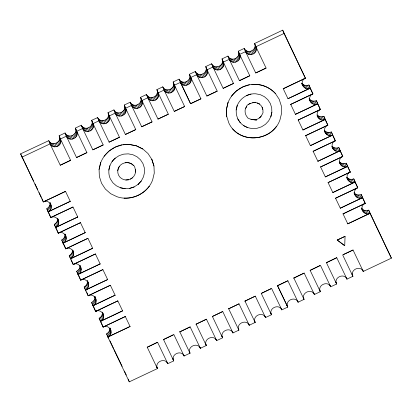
<?xml version="1.0" encoding="UTF-8"?>
<svg xmlns="http://www.w3.org/2000/svg" width="412" height="412" viewBox="0 0 412 412"><rect width="100%" height="100%" fill="white"/><g stroke="black" fill="none" stroke-linecap="round" stroke-linejoin="round"><path stroke-width="0.62" d="M344.72 245.707L345.06 236.323L337.207 240.031L344.72 245.707L337.207 240.031M156.766 366.912L157.425 368.57L129.291 381.847L107.887 337.052L130.063 326.489L107.851 336.97C114.654 334.173 109.54 323.533 103.098 327.015L125.31 316.534L103.129 327.097L100.41 321.412L122.591 310.844L100.379 321.329C107.182 318.528 102.063 307.893 95.62 311.374L117.832 300.889L95.656 311.457L92.937 305.766L115.118 295.203L92.901 305.683C99.704 302.887 94.59 292.252 88.147 295.728L110.359 285.248L88.178 295.816L85.459 290.125L107.64 279.557L85.428 290.043C92.231 287.246 87.112 276.607 80.67 280.088L102.882 269.608L80.706 280.17L77.986 274.485L100.168 263.917L77.956 274.402C84.754 271.601 79.64 260.966 73.197 264.447L95.409 253.962L73.228 264.53L70.514 258.839L92.69 248.276L70.478 258.757C77.281 255.96 72.167 245.32 65.719 248.802L87.936 238.321L65.755 248.884L63.036 243.198L85.217 232.631L63.005 243.116C69.803 240.314 64.689 229.68 58.246 233.161L80.458 222.676L58.277 233.243L55.563 227.553L77.739 216.99L55.527 227.47C62.33 224.674 57.216 214.039 50.774 217.515L72.986 207.035L50.805 217.598L48.086 211.912L70.267 201.344L48.055 211.83C54.853 209.033 49.739 198.393 43.296 201.875L65.508 191.389L43.332 201.957L20.6 153.851L48.771 140.657C51.675 147.136 62.341 142.135 59.137 135.764L65.06 132.968L67.11 137.32C71.024 142.15 79.537 136.835 76.684 131.222L86.911 152.636L76.544 157.528L66.317 136.115L67.11 137.32M60.559 143.144L60.888 141.728L60.394 138.911L70.622 160.325L60.255 165.217L50.027 143.803C52.02 148.207 59.04 147.64 60.559 143.144L59.297 139.998M48.086 211.912L46.793 208.683C49.033 207.617 50.449 205.099 50.037 202.632M65.853 134.173C69.767 139.004 78.28 133.689 75.422 128.075L81.313 125.197L83.399 129.631C87.313 134.461 95.826 129.152 92.973 123.533L103.196 144.947L92.834 149.839L82.606 128.426L83.399 129.631M55.563 227.553L54.271 224.324C56.32 223.325 57.804 221.074 57.531 218.757M63.036 243.198L61.743 239.969C63.798 238.965 65.276 236.715 65.008 234.397M82.106 126.402C86.02 131.232 94.533 125.923 91.68 120.304L97.639 117.59L99.689 121.942C103.603 126.772 112.115 121.463 109.262 115.849L119.485 137.263L109.123 142.15L98.895 120.737L99.689 121.942M70.514 258.839L69.221 255.61C71.271 254.606 72.754 252.36 72.481 250.043M98.427 118.795C102.346 123.626 110.859 118.316 108.001 112.703L113.928 109.906L115.978 114.258C119.892 119.089 128.405 113.774 125.552 108.16L135.775 129.574L125.413 134.467L115.185 113.053L115.978 114.258M99.081 169.45L100.693 162.555L99.081 169.45L99.354 176.465L101.517 183.211L105.369 189.062L110.668 193.707L117.029 196.74C130.975 201.581 147.532 193.815 152.631 179.941L154.268 173.128L153.964 166.026L151.832 159.367L153.964 166.026M77.986 274.485L76.694 271.256C78.749 270.251 80.227 268.001 79.959 265.683M120.443 187.784L125.006 188.681L120.443 187.784L116.308 185.766L112.878 182.763L110.385 178.978C107.043 171.892 109.268 163.101 115.226 158.126L112.043 161.545M109.875 165.665L108.814 170.084M114.716 111.111C118.635 115.942 127.143 110.627 124.29 105.014L130.218 102.217L132.267 106.569C136.181 111.4 144.694 106.09 141.841 100.471L152.064 121.885L141.702 126.778L131.474 105.364L132.267 106.569M85.459 290.125L84.172 286.896C86.407 285.83 87.823 283.312 87.411 280.845L88.673 283.992M125.84 179.982C128.621 179.678 130.341 179.704 125.84 179.982C123.497 179.787 121.411 178.715 119.758 176.985C117.255 174.163 117.054 169.6 119.351 166.397C122.482 161.901 129.837 161.252 133.56 165.511C135.558 165.598 135.95 177.052 135.512 169.6M119.367 166.438L118.275 168.477L117.739 170.666M92.937 305.766L91.644 302.537C93.879 301.471 95.301 298.957 94.889 296.486M131.006 103.422C134.925 108.253 143.433 102.943 140.58 97.325L146.502 94.528L148.557 98.88C152.471 103.711 160.984 98.401 158.131 92.782L168.353 114.196L157.992 119.089L147.764 97.675L148.557 98.88M100.41 321.412L99.122 318.182C101.357 317.116 102.773 314.598 102.361 312.131M135.584 171.83C135.213 175.764 132.041 179.117 128.163 179.797M147.295 95.733C151.214 100.564 159.722 95.254 156.869 89.636L162.792 86.844L164.846 91.196C168.76 96.027 177.273 90.712 174.42 85.099L184.643 106.512L174.276 111.405L164.053 89.991L164.846 91.196M107.887 337.052L106.595 333.823C108.644 332.819 110.128 330.573 109.855 328.256M163.585 88.05C167.504 92.88 176.012 87.565 173.158 81.952L179.081 79.155L181.136 83.507C185.05 88.338 193.563 83.023 190.71 77.41L200.932 98.823L190.565 103.716L179.081 79.155M179.874 80.361C183.793 85.191 192.301 79.876 189.448 74.263L195.37 71.467L197.425 75.818C201.339 80.649 209.852 75.339 206.999 69.721L217.222 91.134L206.855 96.027L196.632 74.613L197.425 75.818M196.163 72.672C200.083 77.502 208.59 72.193 205.737 66.574L211.66 63.778L213.71 68.129C217.629 72.96 226.142 67.65 223.283 62.037L233.511 83.451L223.144 88.338L212.922 66.924L213.71 68.129M212.453 64.983C216.367 69.813 224.88 64.504 222.027 58.89L227.949 56.094L229.999 60.446C233.918 65.276 242.431 59.961 239.573 54.348L249.801 75.762L239.434 80.654L229.211 59.24L229.999 60.446M228.742 57.299C232.656 62.13 241.169 56.815 238.316 51.201L244.239 48.405L246.288 52.757C250.208 57.587 258.721 52.278 255.862 46.659L266.09 68.073L255.723 72.965L245.5 51.551L246.288 52.757M226.435 109.345L228.042 102.449L226.466 109.427L226.739 116.447L226.466 109.427M236.169 109.978L237.209 105.518L236.169 109.978L236.344 114.521L237.739 118.872L240.227 122.658L237.739 118.872M245.032 49.61C248.946 54.441 257.459 49.131 254.606 43.512L282.709 30.153L305.436 78.259L283.224 88.74L305.405 78.177C298.602 80.973 303.721 91.613 310.164 88.132L287.983 98.695L310.195 88.214L308.902 84.985C306.652 86.031 303.804 85.531 302.135 83.657L303.392 86.803M245.609 108.33C248.797 102.619 244.646 109.381 245.109 110.601C244.965 112.795 245.609 115.195 247.128 116.92C247.071 120.263 265.792 120.634 250.913 119.434M240.211 122.616C244.388 127.293 250.898 129.358 257.031 128.286L261.502 126.829L265.467 124.306L268.645 120.891L270.818 116.771L271.858 112.306L271.699 107.81L270.303 103.458L267.81 99.668L264.38 96.665L260.245 94.647L255.698 93.797C247.797 93.241 240.119 98.216 237.224 105.56M271.874 112.347L270.818 116.771M100.724 162.637C104.236 153.506 112.502 146.821 122.019 144.818L129.275 144.452L136.326 145.833L142.717 148.953L136.295 145.75L129.275 144.452M141.295 180.992L138.113 184.406L141.295 180.992L143.464 176.872L144.519 172.453L144.329 167.869L142.949 163.559L140.461 159.774L137.031 156.766L132.891 154.747L128.333 153.856L123.657 154.145L119.186 155.602L115.242 158.167M228.078 102.531C231.585 93.406 239.851 86.721 249.368 84.718L249.404 84.8C258.87 83.147 268.887 86.329 275.371 93.493L275.34 93.411C269.402 87.025 260.508 83.327 251.778 84.568M261.337 116.04C256.166 121.741 264.267 113.233 262.933 111.724C263.598 110.833 260.853 103.355 262.846 109.458M226.708 116.364L228.84 123.023C238.759 144.612 272.404 141.852 279.98 119.835L281.623 113.027L281.35 106.008L279.187 99.266L275.34 93.411M122.05 144.906L115.139 147.156L109.02 151.055L104.066 156.251M249.404 84.8L242.493 87.05L236.37 90.949L231.42 96.15M124.11 198.208L124.079 198.12C133.823 198.579 143.417 194.073 149.252 186.245L149.283 186.327M246.721 106.332C246.737 102.717 261.641 101.568 252.525 102.634M232.718 128.961L232.687 128.879C244.074 142.13 266.76 140.307 276.601 126.139L276.637 126.221M130.413 179.107L132.396 177.85M248.312 104.627L250.275 103.324M124.99 188.639L129.682 188.387L134.152 186.93L138.097 184.365M255.512 119.696L257.768 119.006L259.73 117.703M21.924 157.163L50.063 143.886L48.771 140.657M180.374 82.385L174.451 85.181L173.158 81.952M282.709 30.153L284.033 33.465L255.898 46.741L254.606 43.512M190.565 103.716L200.932 98.823M308.902 84.985L312.914 93.9L290.702 104.385L312.878 93.818C306.08 96.619 311.194 107.254 317.637 103.773L295.456 114.34L317.673 103.855L316.38 100.626C313.862 101.826 310.457 101.002 309.082 98.499M316.38 100.626L320.387 109.546L298.175 120.026L320.356 109.463C313.553 112.26 318.672 122.894 325.114 119.418L302.933 129.981L325.145 119.501L323.853 116.272C321.597 117.317 318.749 116.817 317.086 114.943L318.342 118.09M323.853 116.272L327.864 125.186L305.653 135.672L327.828 125.104C321.03 127.9 326.144 138.54 332.587 135.059L310.406 145.627L332.618 135.141L331.33 131.912C329.075 132.963 326.227 132.463 324.558 130.583L325.82 133.73M331.33 131.912L335.337 140.832L313.125 151.312L335.306 140.744C328.503 143.546 333.617 154.181 340.06 150.699L317.884 161.267L340.096 150.782L338.803 147.553C336.547 148.603 333.699 148.104 332.036 146.229L333.293 149.376M338.803 147.553L342.815 156.472L320.603 166.953L342.779 156.39C335.981 159.187 341.095 169.826 347.537 166.345L325.356 176.908L347.568 166.427L346.281 163.198C344.025 164.244 341.177 163.744 339.509 161.87L340.765 165.016M346.281 163.198L350.288 172.113L328.076 182.598L350.257 172.031C343.454 174.832 348.567 185.467 355.01 181.986L332.834 192.553L355.046 182.068L353.753 178.839C351.498 179.889 348.65 179.39 346.986 177.515L348.243 180.662M353.753 178.839L357.765 187.759L335.548 198.239L357.729 187.676C350.926 190.473 356.045 201.108 362.488 197.631L340.307 208.194L362.519 197.714L361.226 194.485C358.976 195.53 356.128 195.03 354.459 193.156L355.716 196.303M361.226 194.485L365.238 203.399L343.026 213.885L365.207 203.317C358.404 206.113 363.518 216.753 369.961 213.272L347.779 223.84L369.997 213.354L368.704 210.125C366.186 211.325 362.787 210.501 361.406 207.998M337.237 240.114L345.06 236.323M157.569 342.264L147.233 347.239L157.569 342.264L167.792 363.678L173.715 360.881L172.844 358.703M189.345 351.539L190.004 353.192L184.082 355.989L173.859 334.575L163.523 339.55L173.282 334.848M190.143 326.891L179.812 331.866L190.143 326.891L200.371 348.305L206.294 345.508L205.84 344.375M206.433 319.202L196.102 324.177L206.433 319.202L216.661 340.616L222.583 337.819L221.924 336.161M222.722 311.513L212.391 316.488L222.722 311.513L232.95 332.927L238.872 330.13L238.419 329.003M239.012 303.824L228.681 308.799L239.012 303.824L249.239 325.238L255.162 322.447L254.503 320.788M255.301 296.14L244.97 301.115L255.301 296.14L265.529 317.554L271.451 314.758L270.792 313.099M286.87 304.89L287.741 307.069L281.818 309.865L271.59 288.452L261.26 293.426L271.014 288.724M287.741 307.069L277.513 285.655L287.88 280.763L298.108 302.176L304.03 299.38L303.366 297.727M304.169 273.079L293.838 278.054L304.169 273.079L314.397 294.492L320.32 291.696L319.449 289.512M335.945 282.349L336.609 284.007L330.687 286.803L320.459 265.39L310.128 270.365L319.882 265.663M336.748 257.701L326.417 262.676L336.748 257.701L346.976 279.115L352.899 276.318L352.028 274.14M343.248 254.637L353.038 250.012L363.266 271.426L391.4 258.149L368.704 210.125M277.549 285.737L287.88 280.763M246.556 95.543L251.006 94.044M129.682 188.387L134.152 186.93M123.219 144.746L128.642 144.406M133.56 165.511C131.588 163.348 128.117 162.04 125.176 162.74M254.848 102.449C255.965 102.073 263.052 105.807 257.145 102.938M247.797 127.684L243.657 125.665M259.2 103.906L260.914 105.405L262.171 107.341M314.361 294.41C311.457 287.926 300.791 292.927 303.999 299.297M142.686 148.871L147.985 153.511L151.868 159.449M216.63 340.533C213.72 334.05 203.054 339.05 206.263 345.426M167.761 363.595C164.852 357.111 154.186 362.112 157.394 368.488M363.229 271.343C360.325 264.864 349.659 269.865 352.863 276.236M346.94 279.032C344.035 272.548 333.37 277.549 336.578 283.925M330.651 286.721C327.746 280.237 317.08 285.238 320.289 291.614M181.136 83.507L180.343 82.302L190.535 103.633M298.072 302.094C295.167 295.61 284.501 300.611 287.71 306.986L277.513 285.655M281.782 309.783C278.878 303.299 268.212 308.3 271.42 314.675M265.498 317.472C262.588 310.988 251.923 315.989 255.131 322.364M249.208 325.156C246.299 318.677 235.633 323.678 238.842 330.048M232.919 332.844C230.009 326.361 219.344 331.361 222.552 337.737M200.34 348.222C197.43 341.739 186.765 346.739 189.973 353.11M184.051 355.906C181.141 349.422 170.475 354.423 173.684 360.799M284.033 33.465L305.436 78.259M310.195 88.214L312.914 93.9M317.673 103.855L320.387 109.546M325.145 119.501L327.864 125.186M332.618 135.141L335.337 140.832M340.096 150.782L342.815 156.472M347.568 166.427L350.288 172.113M355.046 182.068L357.765 187.759M362.519 197.714L365.238 203.399M369.997 213.354L391.4 258.149M283.193 88.657L287.983 98.695M290.666 104.303L295.456 114.34M298.144 119.944L302.933 129.981M305.616 135.589L310.406 145.627M313.094 151.23L317.884 161.267M320.567 166.87L325.356 176.908M328.045 182.516L332.834 192.553M335.517 198.157L340.307 208.194M342.99 213.802L347.779 223.84M352.899 276.318L342.671 254.904L353.038 250.012M326.381 262.593L336.609 284.007M310.092 270.282L320.32 291.696M293.802 277.966L304.03 299.38M261.223 293.344L271.451 314.758M244.939 301.033L255.162 322.447M228.65 308.717L238.872 330.13M212.36 316.406L222.583 337.819M196.071 324.095L206.294 345.508M179.781 331.778L190.004 353.192M163.492 339.467L173.715 360.881M147.202 347.156L157.425 368.57M65.508 191.389L70.297 201.427M72.986 207.035L77.775 217.073M80.458 222.676L85.248 232.713M87.936 238.321L92.726 248.359M95.409 253.962L100.198 263.999M102.882 269.608L107.676 279.64M110.359 285.248L115.149 295.286M117.832 300.889L122.621 310.926M125.31 316.534L130.099 326.572M20.6 153.851L24.195 161.37M24.746 162.524L33.588 181.033M34.969 183.922L37.734 189.705M39.114 192.595L41.36 197.307M46.793 208.683L48.832 212.947M49.059 213.421L50.805 217.598M54.271 224.324L54.914 225.663M55.187 226.234L56.274 228.511M56.537 229.067L56.99 230.014M61.743 239.969L62.392 241.308M62.665 241.875L64.463 245.655M69.221 255.61L70.684 258.659M76.694 271.256L77.147 272.203M78.156 274.299L77.374 272.677M84.172 286.896L86.206 291.16M91.644 302.537L93.684 306.806M93.91 307.28L95.656 311.457M99.122 318.182L101.156 322.447M101.383 322.92L103.129 327.097M106.595 333.823L107.238 335.162M107.517 335.739L108.624 338.056M110.004 340.945L113.599 348.464M114.15 349.623L122.163 366.392M124.373 371.016L126.309 375.064M367.283 210.589L368.539 213.735M359.805 194.948L361.067 198.095M365.794 210.681L367.051 213.828M352.332 179.302L353.589 182.449M358.316 195.041L359.578 198.187M364.342 210.398L365.599 213.545M344.854 163.662L346.116 166.808M350.844 179.395L352.1 182.542M363.024 209.754L364.285 212.901M356.864 194.752L358.126 197.899M361.932 208.796L363.193 211.943M337.382 148.016L338.638 151.163M361.561 208.642L362.4 210.743M343.366 163.755L344.628 166.901M355.551 194.114L356.807 197.26M349.391 179.112L350.648 182.258M329.904 132.376L331.166 135.522M354.068 192.677L354.485 193.728M354.088 193.001L354.928 195.097M348.073 178.468L349.335 181.615M335.893 148.109L337.15 151.256M341.919 163.471L343.175 166.618M322.431 116.735L323.688 119.882M346.61 177.356L347.45 179.457M340.6 162.828L341.857 165.974M328.421 132.468L329.677 135.615M334.441 147.826L335.703 150.972M314.959 101.089L316.215 104.236M339.344 162.24L339.977 163.811M320.943 116.828L322.205 119.974M333.128 147.182L334.384 150.328M326.968 132.185L328.225 135.332M307.481 85.449L308.737 88.595M331.871 146.595L332.499 148.171M313.47 101.182L314.727 104.329M325.65 131.541L326.912 134.688M319.491 116.539L320.752 119.686M324.399 130.954L325.027 132.525M305.992 85.541L307.254 88.688M318.177 115.901L319.434 119.047M312.018 100.899L313.274 104.045M317.132 115.834L317.549 116.884M310.7 100.255L311.961 103.402M304.54 85.258L305.802 88.405M309.608 99.302L310.869 102.449M309.237 99.143L310.076 101.244M303.227 84.615L304.483 87.761M301.744 83.178L302.161 84.228M301.764 83.502L302.599 85.598M362.601 269.772L363.266 271.426M352.008 273.815L352.425 274.866M266.09 68.073L255.723 72.965M255.043 44.882L256.305 48.029M255.1 46.329L256.357 49.476M254.77 47.751L256.027 50.897M346.523 277.982L346.976 279.115M254.075 49.049L255.332 52.195M253.061 50.135L254.322 53.282M251.799 50.939L253.061 54.085M250.378 51.402L251.639 54.549M248.889 51.495L250.151 54.642M247.442 51.206L248.699 54.353M246.124 50.568L247.38 53.715M244.239 48.405L245.531 51.634L239.609 54.43L238.316 51.201M249.801 75.762L239.434 80.654M238.754 52.571L240.016 55.718M238.811 54.018L240.072 57.165M238.481 55.435L239.738 58.581M330.022 285.145L330.687 286.803M237.786 56.732L239.042 59.879M236.771 57.819L238.033 60.966M235.51 58.622L236.771 61.769M234.088 59.086L235.35 62.233M232.6 59.179L233.862 62.325M231.153 58.895L232.409 62.042M229.834 58.252L231.091 61.398M227.949 56.094L229.242 59.323L223.319 62.119L222.027 58.89M319.429 289.193L319.846 290.239M233.511 83.451L223.144 88.338M222.465 60.26L223.726 63.407M222.521 61.702L223.783 64.849M222.192 63.124L223.448 66.27M313.944 293.359L314.397 294.492M313.151 292.154L313.573 293.205M221.496 64.421L222.753 67.568M220.482 65.508L221.744 68.655M219.225 66.311L220.482 69.458M217.799 66.775L219.06 69.922M216.31 66.868L217.572 70.014M214.863 66.584L216.12 69.731M213.545 65.941L214.801 69.087M211.66 63.778L212.953 67.012L207.03 69.803L205.737 66.574M217.222 91.134L206.855 96.027M206.175 67.949L207.437 71.096M206.232 69.391L207.493 72.538M205.902 70.812L207.159 73.959M297.443 300.523L298.108 302.176M205.207 72.11L206.463 75.257M204.192 73.197L205.454 76.344M202.936 74L204.192 77.147M201.509 74.464L202.771 77.611M200.021 74.557L201.283 77.703M198.574 74.268L199.83 77.415M197.255 73.63L198.512 76.776M195.37 71.467L196.663 74.696L190.741 77.492L189.448 74.263M189.886 75.633L191.147 78.78M189.942 77.08L191.204 80.227M189.613 78.501L190.869 81.643M281.365 308.732L281.818 309.865M188.917 79.794L190.174 82.941M187.903 80.886L189.165 84.033M186.646 81.684L187.903 84.831M185.22 82.148L186.482 85.294M183.737 82.24L184.993 85.387M182.284 81.957L183.541 85.104M180.966 81.319L182.228 84.465M184.643 106.512L174.276 111.405M173.596 83.322L174.858 86.469M173.653 84.769L174.915 87.916M173.323 86.185L174.58 89.332M265.076 316.421L265.529 317.554M172.628 87.483L173.885 90.63M171.613 88.57L172.875 91.716M170.357 89.373L171.613 92.52M168.93 89.837L170.192 92.983M167.447 89.929L168.704 93.076M165.995 89.646L167.251 92.793M164.676 89.002L165.938 92.149M162.792 86.844L164.084 90.074L158.162 92.87L156.869 89.636M168.353 114.196L157.992 119.089M157.307 91.011L158.569 94.157M157.363 92.453L158.625 95.599M157.034 93.874L158.29 97.021M248.786 324.11L249.239 325.238M156.339 95.172L157.595 98.319M155.324 96.259L156.586 99.405M154.067 97.062L155.324 100.209M152.641 97.526L153.903 100.672M151.158 97.618L152.414 100.765M149.705 97.335L150.962 100.482M148.387 96.691L149.649 99.838M146.502 94.528L147.795 97.757L141.872 100.554L140.58 97.325M152.064 121.885L141.702 126.778M141.022 98.695L142.279 101.841M141.074 100.142L142.336 103.288M140.744 101.563L142.001 104.71M232.286 331.274L232.95 332.927M140.049 102.861L141.306 106.008M139.035 103.948L140.296 107.094M137.778 104.751L139.035 107.898M136.357 105.215L137.613 108.361M134.868 105.307L136.125 108.454M133.416 105.019L134.673 108.165M132.097 104.38L133.359 107.527M130.218 102.217L131.505 105.446L125.583 108.243L124.29 105.014M135.775 129.574L125.413 134.467M124.733 106.384L125.99 109.53M124.785 107.831L126.046 110.977M124.455 109.247L125.717 112.394M216.207 339.483L216.661 340.616M215.414 338.278L215.837 339.328M123.76 110.545L125.016 113.691M122.75 111.631L124.007 114.778M121.489 112.435L122.745 115.581M120.067 112.898L121.324 116.045M118.579 112.991L119.835 116.138M117.126 112.708L118.383 115.854M115.808 112.064L117.07 115.211M113.928 109.906L115.216 113.135L109.293 115.932L108.001 112.703M119.485 137.263L109.123 142.15M108.444 114.073L109.7 117.219M108.495 115.515L109.757 118.661M108.165 116.936L109.427 120.083M199.918 347.172L200.371 348.305M107.47 118.234L108.732 121.38M106.461 119.32L107.717 122.467M105.199 120.124L106.456 123.27M103.778 120.587L105.034 123.734M102.289 120.68L103.546 123.827M100.837 120.397L102.094 123.543M99.519 119.753L100.78 122.9M97.639 117.59L98.926 120.824L93.004 123.615L91.68 120.304M103.196 144.947L92.834 149.839M92.118 121.679L93.411 124.908M92.175 123.121L93.467 126.35M91.845 124.542L93.138 127.772M183.422 354.335L184.082 355.989M91.15 125.84L92.442 129.069M90.135 126.927L91.428 130.156M88.874 127.73L90.166 130.959M87.452 128.194L88.745 131.423M85.964 128.286L87.256 131.516M84.517 127.998L85.804 131.227M83.198 127.36L84.491 130.589M81.313 125.197L82.637 128.508L76.714 131.304L75.422 128.075M172.824 358.378L173.246 359.429M86.911 152.636L76.544 157.528M75.865 129.445L77.121 132.592M75.921 130.892L77.178 134.039M75.587 132.314L76.848 135.455M167.339 362.545L167.792 363.678M166.551 361.339L166.968 362.39M74.891 133.606L76.153 136.753M73.882 134.698L75.139 137.845M72.62 135.497L73.877 138.643M71.199 135.96L72.455 139.107M69.71 136.053L70.967 139.199M68.258 135.769L69.515 138.916M66.94 135.131L68.201 138.278M65.06 132.968L66.347 136.197L60.425 138.993L59.137 135.764M70.622 160.325L60.255 165.217M59.575 137.134L60.832 140.281M59.632 138.581L60.888 141.728M58.602 141.295L59.864 144.442M57.592 142.382L58.849 145.529M56.331 143.185L57.587 146.332M54.909 143.649L56.166 146.796M53.421 143.742L54.678 146.888M51.969 143.458L53.225 146.605M50.65 142.815L51.912 145.961M49.564 141.862L50.82 145.009M110.03 327.973L110.658 329.548M110.045 328.297L111.096 330.918M109.896 329.219L111.152 332.366M102.552 312.332L103.18 313.903M102.573 312.651L103.623 315.278M109.561 330.635L110.823 333.782M102.418 313.573L103.68 316.72M128.189 379.086L129.291 381.847M95.079 296.686L95.708 298.262M95.1 297.011L96.145 299.632M102.088 314.995L103.345 318.141M108.866 331.933L110.128 335.08M94.945 297.933L96.202 301.079M87.395 280.521L88.235 282.622M94.611 299.349L95.872 302.496M101.393 316.292L102.65 319.439M107.856 333.02L109.113 336.166M87.468 282.287L88.729 285.434M80.34 265.925L80.757 266.976M80.149 265.725L81.195 268.346M87.138 283.708L88.395 286.855M93.915 300.647L95.177 303.793M100.379 317.379L101.64 320.526M79.995 266.646L81.252 269.793M72.862 250.285L73.285 251.335M72.672 250.084L73.722 252.705M79.665 268.068L80.922 271.214M86.443 285.006L87.699 288.153M92.906 301.733L94.163 304.88M72.517 251.006L73.779 254.153M65.178 234.119L65.807 235.69M65.199 234.438L66.25 237.065M72.188 252.422L73.449 255.569M78.97 269.366L80.227 272.512M85.428 286.093L86.69 289.239M65.044 235.36L66.301 238.507M57.706 218.473L58.334 220.049M57.721 218.798L58.772 221.419M64.715 236.782L65.971 239.928M71.492 253.72L72.749 256.867M86.886 292.582L88.178 295.816M77.956 270.452L79.212 273.599M57.572 219.72L58.828 222.866M50.228 202.833L50.856 204.403M50.249 203.157L51.299 205.779M57.237 221.136L58.499 224.282M64.02 238.079L65.276 241.226M80.706 280.17L78.702 275.437M70.478 254.807L71.74 257.953M50.094 204.074L51.351 207.221M49.764 205.495L51.021 208.642M56.542 222.434L57.804 225.58M63.005 239.166L64.262 242.313M73.228 264.53L71.225 259.792M49.069 206.793L50.326 209.94M64.674 246.18L65.755 248.884M55.532 223.52L56.789 226.667M57.196 230.54L58.277 233.243M48.055 207.88L49.316 211.026M42.039 198.728L43.332 201.957"/></g></svg>
